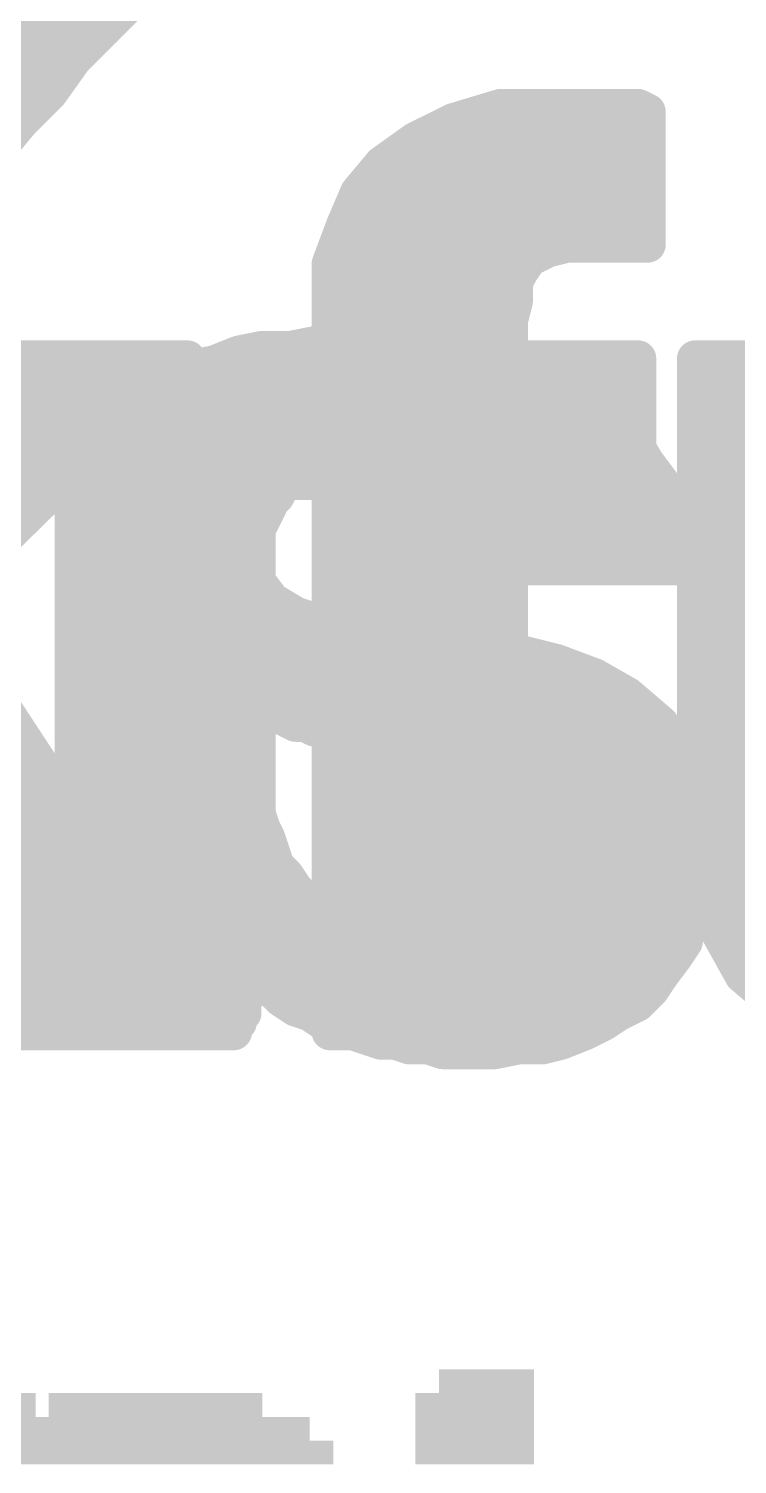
# Model space of a CAD drawing. Extents: x -34 to 73, y -13 to 26.
# Drawn here: x 13.796 to 15.29, y 19.759 to 22.785 of the extents above; entities that cross this region are included whole.
import ezdxf

# ---------------------------------------------------------------- set-up
doc = ezdxf.new("R2010")
doc.units = 0
doc.layers.add('21', color=41, linetype='CONTINUOUS')
doc.layers.add('22', color=40, linetype='CONTINUOUS')

# ---------------------------------------------------------------- blocks, each defined once
blk = doc.blocks.new('RECT')
blk.add_solid([(-0.5, -0.5), (0.5, -0.5), (-0.5, 0.5), (0.5, 0.5)])

msp = doc.modelspace()

# ---------------------------------------------------------------- linework, layer by layer
at = {"layer": '21', "const_width": 0.0762}
for points in [[(13.891, 22.7195), (14.021, 22.8495)], [(13.591, 22.7838), (13.9554, 22.7838)], [(13.841, 22.6495), (13.891, 22.7195)], [(13.591, 22.7076), (13.8825, 22.7076)], [(13.591, 22.6314), (13.823, 22.6314)], [(13.781, 22.5894), (13.841, 22.6495)], [(14.691, 22.5894), (14.791, 22.6195)], [(14.791, 22.6195), (15.081, 22.6195)], [(15.081, 22.6195), (15.101, 22.6095)], [(15.101, 22.6095), (15.101, 22.3295)], [(13.731, 22.5295), (13.781, 22.5894)], [(14.611, 22.5495), (14.691, 22.5894)], [(14.541, 22.4994), (14.611, 22.5495)], [(14.6225, 22.5552), (15.101, 22.5552)], [(14.491, 22.4395), (14.541, 22.4994)], [(14.524, 22.479), (15.101, 22.479)], [(14.461, 22.3695), (14.491, 22.4395)], [(14.4753, 22.4028), (15.101, 22.4028)], [(14.431, 22.2895), (14.461, 22.3695)], [(14.4449, 22.3266), (14.9196, 22.3266)], [(14.931, 22.3295), (14.891, 22.3194)], [(15.101, 22.3295), (14.931, 22.3295)], [(14.851, 22.2995), (14.831, 22.2695)], [(14.891, 22.3194), (14.851, 22.2995)], [(14.431, 22.0894), (14.431, 22.2895)], [(14.831, 22.2695), (14.821, 22.2494)], [(14.431, 22.2504), (14.8215, 22.2504)], [(14.821, 22.2494), (14.821, 22.2095)], [(14.821, 22.2095), (14.811, 22.1695)], [(14.431, 22.1742), (14.8122, 22.1742)], [(14.811, 22.1695), (14.811, 22.0894)], [(14.131, 22.0894), (13.601, 21.5694)], [(13.671, 22.0894), (14.131, 22.0894)], [(14.281, 22.0495), (14.311, 22.0894)], [(14.311, 22.0894), (14.431, 22.0894)], [(14.431, 22.098), (14.811, 22.098)], [(14.811, 22.0894), (15.081, 22.0894)], [(15.081, 22.0894), (15.081, 21.8295)], [(15.201, 21.0894), (15.201, 22.0894)], [(15.201, 22.0894), (15.581, 22.0894)], [(13.606, 22.0218), (14.0621, 22.0218)], [(14.241, 22.0195), (14.281, 22.0495)], [(14.2441, 22.0218), (15.081, 22.0218)], [(15.201, 22.0218), (15.581, 22.0218)], [(14.081, 21.8595), (14.241, 22.0195)], [(13.5328, 21.9456), (13.9844, 21.9456)], [(14.1672, 21.9456), (15.081, 21.9456)], [(15.201, 21.9456), (15.581, 21.9456)], [(13.4596, 21.8694), (13.9067, 21.8694)], [(14.041, 21.8295), (14.081, 21.8595)], [(14.091, 21.8694), (15.081, 21.8694)], [(15.201, 21.8694), (15.581, 21.8694)], [(14.431, 21.8295), (14.041, 21.8295)], [(14.431, 20.6695), (14.431, 21.8295)], [(15.081, 21.8295), (14.811, 21.8295)], [(14.811, 21.8295), (14.811, 20.6695)], [(13.3864, 21.7932), (13.8291, 21.7932)], [(14.431, 21.7932), (14.811, 21.7932)], [(15.201, 21.7932), (15.581, 21.7932)], [(14.431, 21.717), (14.811, 21.717)], [(15.201, 21.717), (15.581, 21.717)], [(14.431, 21.6408), (14.811, 21.6408)], [(15.201, 21.6408), (15.581, 21.6408)], [(13.601, 21.5694), (14.191, 20.6695)], [(14.431, 21.5646), (14.811, 21.5646)], [(15.201, 21.5646), (15.581, 21.5646)], [(14.431, 21.4884), (14.811, 21.4884)], [(15.201, 21.4884), (15.581, 21.4884)], [(14.431, 21.4122), (14.811, 21.4122)], [(15.201, 21.4122), (15.581, 21.4122)], [(14.431, 21.336), (14.811, 21.336)], [(15.201, 21.336), (15.581, 21.336)], [(13.3555, 21.2598), (13.804, 21.2598)], [(14.431, 21.2598), (14.811, 21.2598)], [(15.201, 21.2598), (15.5847, 21.2598)], [(13.4027, 21.1836), (13.8539, 21.1836)], [(14.431, 21.1836), (14.811, 21.1836)], [(15.201, 21.1836), (15.5942, 21.1836)], [(13.4499, 21.1074), (13.9039, 21.1074)], [(14.431, 21.1074), (14.811, 21.1074)], [(15.201, 21.1074), (15.6047, 21.1074)], [(15.221, 20.9794), (15.201, 21.0894)], [(13.4971, 21.0312), (13.9539, 21.0312)], [(14.431, 21.0312), (14.811, 21.0312)], [(15.2116, 21.0312), (15.6397, 21.0312)], [(15.251, 20.8795), (15.221, 20.9794)], [(13.5442, 20.955), (14.0038, 20.955)], [(14.431, 20.955), (14.811, 20.955)], [(15.2283, 20.955), (15.7433, 20.955)], [(13.5914, 20.8788), (14.0538, 20.8788)], [(14.431, 20.8788), (14.811, 20.8788)], [(15.301, 20.7895), (15.251, 20.8795)], [(15.2514, 20.8788), (16.521, 20.8788)], [(13.6386, 20.8026), (14.1037, 20.8026)], [(14.431, 20.8026), (14.811, 20.8026)], [(15.2937, 20.8026), (16.0955, 20.8026)], [(15.371, 20.7294), (15.301, 20.7895)], [(13.6857, 20.7264), (14.1537, 20.7264)], [(14.431, 20.7264), (14.811, 20.7264)], [(14.191, 20.6695), (13.721, 20.6695)], [(14.811, 20.6695), (14.431, 20.6695)]]:
    msp.add_lwpolyline(points, dxfattribs=at)
at = {"layer": '21', "const_width": 0.0381}
for points in [[(13.9554, 22.7647, 1), (13.9554, 22.8028)], [(13.9065, 22.7084, 1), (13.8755, 22.7305)], [(13.8775, 22.7329, 1), (13.9045, 22.706)], [(13.8825, 22.6885, 1), (13.8825, 22.7266)], [(13.8255, 22.6605, 1), (13.8565, 22.6384)], [(13.823, 22.6124, 1), (13.823, 22.6505)], [(13.8545, 22.636, 1), (13.8275, 22.6629)], [(14.791, 22.6385, 1), (14.791, 22.6004)], [(14.7965, 22.6012, 1), (14.7855, 22.6377)], [(15.0895, 22.6365, 1), (15.0725, 22.6024)], [(15.081, 22.6004, 1), (15.081, 22.6385)], [(15.1201, 22.6095, 1), (15.082, 22.6095)], [(15.0925, 22.5924, 1), (15.1095, 22.6265)], [(13.7675, 22.6029, 1), (13.7945, 22.576)], [(13.7956, 22.5773, 1), (13.7664, 22.6016)], [(14.6855, 22.6077, 1), (14.6965, 22.5712)], [(14.6995, 22.5724, 1), (14.6825, 22.6065)], [(14.6025, 22.5665, 1), (14.6195, 22.5324)], [(14.6221, 22.5339, 1), (14.5999, 22.565)], [(14.6225, 22.5743, 1), (14.6225, 22.5362)], [(15.101, 22.5362, 1), (15.101, 22.5743)], [(14.524, 22.4981, 1), (14.524, 22.46)], [(14.5299, 22.515, 1), (14.5521, 22.4839)], [(14.5556, 22.4873, 1), (14.5264, 22.5116)], [(15.101, 22.46, 1), (15.101, 22.4981)], [(14.4764, 22.4516, 1), (14.5056, 22.4273)], [(14.5085, 22.4319, 1), (14.4735, 22.447)], [(14.4753, 22.4219, 1), (14.4753, 22.3838)], [(15.101, 22.3838, 1), (15.101, 22.4219)], [(14.4435, 22.377, 1), (14.4785, 22.3619)], [(14.4788, 22.3628, 1), (14.4432, 22.3761)], [(14.4449, 22.3457, 1), (14.4449, 22.3076)], [(14.931, 22.3485, 1), (14.931, 22.3104)], [(14.9196, 22.3076, 1), (14.9196, 22.3457)], [(14.9356, 22.311, 1), (14.9264, 22.3479)], [(15.101, 22.3104, 1), (15.101, 22.3485)], [(14.8425, 22.3165, 1), (14.8595, 22.2824)], [(14.8669, 22.2889, 1), (14.8351, 22.31)], [(14.8864, 22.3379, 1), (14.8956, 22.301)], [(14.8995, 22.3024, 1), (14.8825, 22.3365)], [(15.082, 22.3295, 1), (15.1201, 22.3295)], [(14.4132, 22.2961, 1), (14.4488, 22.2828)], [(14.4501, 22.2895, 1), (14.412, 22.2895)], [(14.848, 22.2609, 1), (14.814, 22.278)], [(14.431, 22.2695, 1), (14.431, 22.2314)], [(14.8401, 22.2494, 1), (14.802, 22.2494)], [(14.804, 22.258, 1), (14.838, 22.2409)], [(14.8151, 22.28, 1), (14.8469, 22.2589)], [(14.8215, 22.2314, 1), (14.8215, 22.2695)], [(14.8395, 22.2048, 1), (14.8025, 22.2141)], [(14.431, 22.1933, 1), (14.431, 22.1552)], [(14.802, 22.2095, 1), (14.8401, 22.2095)], [(14.8122, 22.1552, 1), (14.8122, 22.1933)], [(14.83, 22.1695, 1), (14.7919, 22.1695)], [(14.7925, 22.1741, 1), (14.8295, 22.1648)], [(14.1443, 22.0759, 1), (14.1177, 22.103)], [(14.131, 22.0704, 1), (14.131, 22.1085)], [(14.311, 22.1085, 1), (14.311, 22.0704)], [(14.3262, 22.078, 1), (14.2958, 22.1009)], [(14.431, 22.1171, 1), (14.431, 22.079)], [(14.431, 22.0704, 1), (14.431, 22.1085)], [(14.811, 22.1085, 1), (14.811, 22.0704)], [(14.811, 22.079, 1), (14.811, 22.1171)], [(15.1001, 22.0894, 1), (15.062, 22.0894)], [(15.081, 22.0704, 1), (15.081, 22.1085)], [(15.201, 22.1085, 1), (15.201, 22.0704)], [(15.2201, 22.0894, 1), (15.182, 22.0894)], [(14.412, 22.0894, 1), (14.4501, 22.0894)], [(14.7919, 22.0894, 1), (14.83, 22.0894)], [(14.0621, 22.0028, 1), (14.0621, 22.0409)], [(14.2441, 22.0409, 1), (14.2441, 22.0028)], [(14.2658, 22.0609, 1), (14.2962, 22.038)], [(14.2924, 22.0342, 1), (14.2696, 22.0647)], [(15.081, 22.0028, 1), (15.081, 22.0409)], [(15.201, 22.0409, 1), (15.201, 22.0028)], [(14.2296, 22.0347, 1), (14.2524, 22.0042)], [(14.2545, 22.006, 1), (14.2275, 22.0329)], [(13.9844, 21.9266, 1), (13.9844, 21.9647)], [(14.1672, 21.9647, 1), (14.1672, 21.9266)], [(15.081, 21.9266, 1), (15.081, 21.9647)], [(15.201, 21.9647, 1), (15.201, 21.9266)], [(13.9067, 21.8504, 1), (13.9067, 21.8885)], [(14.091, 21.8885, 1), (14.091, 21.8504)], [(15.081, 21.8504, 1), (15.081, 21.8885)], [(15.201, 21.8885, 1), (15.201, 21.8504)], [(14.0675, 21.8729, 1), (14.0945, 21.846)], [(14.0924, 21.8442, 1), (14.0696, 21.8747)], [(14.041, 21.8485, 1), (14.041, 21.8104)], [(14.0296, 21.8447, 1), (14.0524, 21.8142)], [(14.4501, 21.8295, 1), (14.412, 21.8295)], [(14.431, 21.8104, 1), (14.431, 21.8485)], [(14.811, 21.8485, 1), (14.811, 21.8104)], [(14.83, 21.8295, 1), (14.7919, 21.8295)], [(15.062, 21.8295, 1), (15.1001, 21.8295)], [(15.081, 21.8104, 1), (15.081, 21.8485)], [(13.8291, 21.7742, 1), (13.8291, 21.8123)], [(14.431, 21.8123, 1), (14.431, 21.7742)], [(14.811, 21.7742, 1), (14.811, 21.8123)], [(15.201, 21.8123, 1), (15.201, 21.7742)], [(14.431, 21.7361, 1), (14.431, 21.698)], [(14.811, 21.698, 1), (14.811, 21.7361)], [(15.201, 21.7361, 1), (15.201, 21.698)], [(14.431, 21.6599, 1), (14.431, 21.6218)], [(14.811, 21.6218, 1), (14.811, 21.6599)], [(15.201, 21.6599, 1), (15.201, 21.6218)], [(14.431, 21.5837, 1), (14.431, 21.5456)], [(14.811, 21.5456, 1), (14.811, 21.5837)], [(15.201, 21.5837, 1), (15.201, 21.5456)], [(14.431, 21.5075, 1), (14.431, 21.4694)], [(14.811, 21.4694, 1), (14.811, 21.5075)], [(15.201, 21.5075, 1), (15.201, 21.4694)], [(14.431, 21.4313, 1), (14.431, 21.3932)], [(14.811, 21.3932, 1), (14.811, 21.4313)], [(15.201, 21.4313, 1), (15.201, 21.3932)], [(14.431, 21.3551, 1), (14.431, 21.317)], [(14.811, 21.317, 1), (14.811, 21.3551)], [(15.201, 21.3551, 1), (15.201, 21.317)], [(13.804, 21.2408, 1), (13.804, 21.2789)], [(14.431, 21.2789, 1), (14.431, 21.2408)], [(14.811, 21.2408, 1), (14.811, 21.2789)], [(15.201, 21.2789, 1), (15.201, 21.2408)], [(13.8539, 21.1646, 1), (13.8539, 21.2027)], [(14.431, 21.2027, 1), (14.431, 21.1646)], [(14.811, 21.1646, 1), (14.811, 21.2027)], [(15.201, 21.2027, 1), (15.201, 21.1646)], [(13.9039, 21.0884, 1), (13.9039, 21.1265)], [(14.431, 21.1265, 1), (14.431, 21.0884)], [(14.811, 21.0884, 1), (14.811, 21.1265)], [(15.201, 21.1265, 1), (15.201, 21.0884)], [(15.2197, 21.0929, 1), (15.1823, 21.086)], [(15.182, 21.0894, 1), (15.2201, 21.0894)], [(13.9539, 21.0122, 1), (13.9539, 21.0503)], [(14.431, 21.0503, 1), (14.431, 21.0122)], [(14.811, 21.0122, 1), (14.811, 21.0503)], [(15.2116, 21.0503, 1), (15.2116, 21.0122)], [(15.2392, 20.9849, 1), (15.2028, 20.974)], [(15.2023, 20.976, 1), (15.2397, 20.9829)], [(14.0038, 20.936, 1), (14.0038, 20.9741)], [(14.431, 20.9741, 1), (14.431, 20.936)], [(14.811, 20.936, 1), (14.811, 20.9741)], [(15.2283, 20.9741, 1), (15.2283, 20.936)], [(14.0538, 20.8598, 1), (14.0538, 20.8979)], [(14.431, 20.8979, 1), (14.431, 20.8598)], [(14.811, 20.8598, 1), (14.811, 20.8979)], [(15.2677, 20.8887, 1), (15.2343, 20.8702)], [(15.2514, 20.8979, 1), (15.2514, 20.8598)], [(15.2328, 20.874, 1), (15.2692, 20.8849)], [(14.1037, 20.7836, 1), (14.1037, 20.8217)], [(14.431, 20.8217, 1), (14.431, 20.7836)], [(14.811, 20.7836, 1), (14.811, 20.8217)], [(15.2937, 20.8217, 1), (15.2937, 20.7836)], [(15.3134, 20.8039, 1), (15.2886, 20.775)], [(15.2843, 20.7802, 1), (15.3177, 20.7987)], [(14.1537, 20.7074, 1), (14.1537, 20.7455)], [(14.431, 20.7455, 1), (14.431, 20.7074)], [(14.811, 20.7074, 1), (14.811, 20.7455)], [(14.1751, 20.659, 1), (14.2069, 20.6799)], [(14.191, 20.6504, 1), (14.191, 20.6885)], [(14.431, 20.6885, 1), (14.431, 20.6504)], [(14.811, 20.6504, 1), (14.811, 20.6885)], [(14.412, 20.6695, 1), (14.4501, 20.6695)], [(14.7919, 20.6695, 1), (14.83, 20.6695)]]:
    msp.add_lwpolyline(points, format="xyb", dxfattribs=at)
at = {"layer": '22', "const_width": 0.0762}
for points in [[(14.399, 22.1195), (14.349, 22.1095)], [(14.629, 22.1195), (14.399, 22.1195)], [(14.679, 22.1095), (14.629, 22.1195)], [(14.239, 22.0995), (14.189, 22.0795)], [(14.2354, 22.098), (14.7434, 22.098)], [(14.289, 22.1095), (14.239, 22.0995)], [(14.349, 22.1095), (14.289, 22.1095)], [(14.739, 22.0995), (14.679, 22.1095)], [(14.799, 22.0795), (14.739, 22.0995)], [(14.139, 22.0694), (14.089, 22.0495)], [(14.189, 22.0795), (14.139, 22.0694)], [(14.849, 22.0694), (14.799, 22.0795)], [(14.899, 22.0495), (14.849, 22.0694)], [(14.089, 22.0495), (13.969, 21.9595)], [(14.0521, 22.0218), (14.9451, 22.0218)], [(14.999, 21.9895), (14.899, 22.0495)], [(15.039, 21.9595), (14.999, 21.9895)], [(13.969, 21.9595), (13.939, 21.9195)], [(13.9586, 21.9456), (15.0494, 21.9456)], [(15.069, 21.9195), (15.039, 21.9595)], [(13.939, 21.9195), (13.919, 21.8795)], [(15.099, 21.8695), (15.069, 21.9195)], [(13.919, 21.8795), (13.899, 21.8295)], [(15.129, 21.8295), (15.099, 21.8695)], [(13.915, 21.8694), (15.099, 21.8694)], [(14.329, 21.8194), (14.389, 21.8495)], [(14.389, 21.8495), (14.409, 21.8495)], [(14.409, 21.8495), (14.429, 21.8595)], [(14.429, 21.8595), (14.609, 21.8595)], [(14.609, 21.8595), (14.709, 21.8095)], [(13.899, 21.8295), (13.889, 21.7795)], [(14.319, 21.7995), (14.329, 21.8194)], [(14.709, 21.8095), (14.749, 21.7695)], [(15.149, 21.7695), (15.129, 21.8295)], [(13.889, 21.7795), (13.889, 20.9094)], [(13.8918, 21.7932), (14.3128, 21.7932)], [(14.279, 21.7294), (14.309, 21.7895)], [(14.309, 21.7895), (14.319, 21.7995)], [(14.7253, 21.7932), (15.1411, 21.7932)], [(14.749, 21.7695), (14.759, 21.7494)], [(14.759, 21.7494), (14.769, 21.7195)], [(15.169, 21.6495), (15.149, 21.7695)], [(14.279, 21.6195), (14.279, 21.7294)], [(14.769, 21.7195), (14.779, 21.6995)], [(13.889, 21.717), (14.279, 21.717)], [(14.7702, 21.717), (15.1577, 21.717)], [(14.779, 21.6995), (14.779, 21.6495)], [(13.889, 21.6408), (14.279, 21.6408)], [(14.779, 21.6495), (15.169, 21.6495)], [(14.309, 21.5795), (14.279, 21.6195)], [(14.359, 21.5495), (14.309, 21.5795)], [(13.889, 21.5646), (14.3338, 21.5646)], [(14.419, 21.5295), (14.359, 21.5495)], [(14.489, 21.5095), (14.419, 21.5295)], [(14.489, 21.5095), (14.439, 21.3095)], [(14.439, 21.3095), (14.489, 21.5095)], [(14.559, 21.4994), (14.489, 21.5095)], [(13.889, 21.4884), (14.4837, 21.4884)], [(14.4837, 21.4884), (14.6585, 21.4884)], [(14.739, 21.4794), (14.559, 21.4994)], [(14.659, 21.2695), (14.739, 21.4794)], [(14.739, 21.4794), (14.659, 21.2695)], [(14.829, 21.4695), (14.739, 21.4794)], [(14.909, 21.4495), (14.829, 21.4695)], [(14.989, 21.4195), (14.909, 21.4495)], [(15.059, 21.3795), (14.989, 21.4195)], [(13.889, 21.4122), (14.4647, 21.4122)], [(14.4647, 21.4122), (14.7134, 21.4122)], [(14.7134, 21.4122), (15.0017, 21.4122)], [(14.279, 21.1295), (14.279, 21.3595)], [(14.279, 21.3595), (14.299, 21.3394)], [(15.129, 21.3194), (15.059, 21.3795)], [(13.889, 21.336), (14.279, 21.336)], [(14.299, 21.3394), (14.319, 21.3394)], [(14.319, 21.3394), (14.359, 21.3194)], [(14.3259, 21.336), (14.4456, 21.336)], [(14.4456, 21.336), (14.6844, 21.336)], [(14.6844, 21.336), (15.1097, 21.336)], [(14.359, 21.3194), (14.379, 21.3194)], [(14.379, 21.3194), (14.399, 21.3095)], [(14.399, 21.3095), (14.439, 21.3095)], [(14.439, 21.3095), (14.459, 21.2995)], [(14.459, 21.2995), (14.479, 21.2995)], [(14.479, 21.2995), (14.509, 21.2895)], [(15.169, 21.2494), (15.129, 21.3194)], [(14.509, 21.2895), (14.549, 21.2895)], [(14.549, 21.2895), (14.579, 21.2795)], [(14.579, 21.2795), (14.619, 21.2795)], [(14.619, 21.2795), (14.639, 21.2695)], [(14.639, 21.2695), (14.659, 21.2695)], [(14.659, 21.2695), (14.689, 21.2595)], [(13.889, 21.2598), (14.279, 21.2598)], [(14.688, 21.2598), (15.1631, 21.2598)], [(14.689, 21.2595), (14.709, 21.2494)], [(14.709, 21.2494), (14.719, 21.2395)], [(14.719, 21.2395), (14.759, 21.2195)], [(15.199, 21.1594), (15.169, 21.2494)], [(14.759, 21.2195), (14.769, 21.2095)], [(14.769, 21.2095), (14.789, 21.1995)], [(13.889, 21.1836), (14.279, 21.1836)], [(14.789, 21.1995), (14.819, 21.1395)], [(14.7969, 21.1836), (15.191, 21.1836)], [(15.219, 21.0495), (15.199, 21.1594)], [(14.289, 21.0995), (14.279, 21.1295)], [(14.819, 21.1395), (14.819, 21.1195)], [(14.819, 21.1195), (14.829, 21.0995)], [(13.889, 21.1074), (14.2864, 21.1074)], [(14.299, 21.0795), (14.289, 21.0995)], [(14.825, 21.1074), (15.2085, 21.1074)], [(14.829, 21.0995), (14.829, 21.0495)], [(14.319, 21.0195), (14.299, 21.0795)], [(13.889, 21.0312), (14.3151, 21.0312)], [(14.829, 21.0495), (14.819, 21.0195)], [(14.8229, 21.0312), (15.2154, 21.0312)], [(15.209, 20.9994), (15.219, 21.0495)], [(14.339, 20.9994), (14.319, 21.0195)], [(14.359, 20.9695), (14.339, 20.9994)], [(14.819, 20.9994), (14.809, 20.9794)], [(14.819, 21.0195), (14.819, 20.9994)], [(15.209, 20.9495), (15.209, 20.9994)], [(14.379, 20.9495), (14.359, 20.9695)], [(14.799, 20.9695), (14.789, 20.9495)], [(14.809, 20.9794), (14.799, 20.9695)], [(13.889, 20.955), (14.3735, 20.955)], [(14.409, 20.9295), (14.379, 20.9495)], [(14.769, 20.9395), (14.759, 20.9295)], [(14.789, 20.9495), (14.769, 20.9395)], [(14.7918, 20.955), (15.209, 20.955)], [(15.189, 20.9094), (15.209, 20.9495)], [(13.889, 20.9094), (13.879, 20.8895)], [(14.449, 20.9195), (14.409, 20.9295)], [(14.489, 20.8995), (14.449, 20.9195)], [(14.699, 20.9094), (14.679, 20.8995)], [(14.719, 20.9094), (14.699, 20.9094)], [(14.759, 20.9295), (14.719, 20.9094)], [(15.179, 20.8595), (15.189, 20.9094)], [(13.879, 20.8895), (13.879, 20.7995)], [(13.879, 20.8788), (15.1829, 20.8788)], [(14.539, 20.8995), (14.489, 20.8995)], [(14.589, 20.8895), (14.539, 20.8995)], [(14.639, 20.8895), (14.589, 20.8895)], [(14.659, 20.8995), (14.639, 20.8895)], [(14.679, 20.8995), (14.659, 20.8995)], [(15.159, 20.8295), (15.179, 20.8595)], [(15.129, 20.7895), (15.159, 20.8295)], [(13.879, 20.7995), (13.869, 20.7795)], [(13.879, 20.8026), (14.259, 20.8026)], [(14.259, 20.7494), (14.259, 20.8095)], [(14.259, 20.8095), (14.279, 20.7795)], [(14.2636, 20.8026), (15.1389, 20.8026)], [(15.109, 20.7595), (15.129, 20.7895)], [(13.869, 20.7595), (13.859, 20.7395)], [(13.869, 20.7795), (13.869, 20.7595)], [(14.279, 20.7795), (14.309, 20.7595)], [(14.309, 20.7595), (14.329, 20.7395)], [(15.079, 20.7294), (15.109, 20.7595)], [(13.859, 20.7395), (13.859, 20.7095)], [(13.859, 20.7264), (14.249, 20.7264)], [(14.249, 20.7395), (14.259, 20.7494)], [(14.249, 20.7095), (14.249, 20.7395)], [(14.329, 20.7395), (14.359, 20.7195)], [(14.3486, 20.7264), (15.0729, 20.7264)], [(15.039, 20.7095), (15.079, 20.7294)], [(13.849, 20.6895), (13.839, 20.6794)], [(13.859, 20.7095), (13.849, 20.6895)], [(14.229, 20.6794), (14.239, 20.6895)], [(14.239, 20.6995), (14.249, 20.7095)], [(14.239, 20.6895), (14.239, 20.6995)], [(14.359, 20.7195), (14.389, 20.7095)], [(14.389, 20.7095), (14.419, 20.6895)], [(14.419, 20.6895), (14.539, 20.6495)], [(14.969, 20.6695), (15.009, 20.6895)], [(15.009, 20.6895), (15.039, 20.7095)], [(13.839, 20.6794), (13.839, 20.6695)], [(13.839, 20.6695), (14.229, 20.6695)], [(14.229, 20.6695), (14.229, 20.6794)], [(14.919, 20.6495), (14.969, 20.6695)], [(14.5368, 20.6502), (14.9209, 20.6502)], [(14.539, 20.6495), (14.569, 20.6495)], [(14.569, 20.6495), (14.599, 20.6395)], [(14.599, 20.6395), (14.639, 20.6395)], [(14.639, 20.6395), (14.669, 20.6295)], [(14.669, 20.6295), (14.779, 20.6295)], [(14.779, 20.6295), (14.829, 20.6395)], [(14.829, 20.6395), (14.879, 20.6395)], [(14.879, 20.6395), (14.919, 20.6495)]]:
    msp.add_lwpolyline(points, dxfattribs=at)
at = {"layer": '22', "const_width": 0.0381}
for points in [[(14.399, 22.1385, 1), (14.399, 22.1004)], [(14.4027, 22.1008, 1), (14.3953, 22.1381)], [(14.6327, 22.1381, 1), (14.6253, 22.1008)], [(14.629, 22.1004, 1), (14.629, 22.1385)], [(14.2354, 22.1171, 1), (14.2354, 22.079)], [(14.2353, 22.1181, 1), (14.2427, 22.0808)], [(14.2461, 22.0818, 1), (14.2319, 22.1171)], [(14.289, 22.1285, 1), (14.289, 22.0904)], [(14.2927, 22.0908, 1), (14.2853, 22.1281)], [(14.3453, 22.1281, 1), (14.3527, 22.0908)], [(14.349, 22.0904, 1), (14.349, 22.1285)], [(14.6821, 22.1282, 1), (14.6759, 22.0907)], [(14.6753, 22.0908, 1), (14.6827, 22.1281)], [(14.745, 22.1175, 1), (14.733, 22.0814)], [(14.7359, 22.0807, 1), (14.7421, 22.1182)], [(14.7434, 22.079, 1), (14.7434, 22.1171)], [(14.1353, 22.0881, 1), (14.1427, 22.0508)], [(14.1461, 22.0518, 1), (14.1319, 22.0871)], [(14.1819, 22.0971, 1), (14.1961, 22.0618)], [(14.1927, 22.0608, 1), (14.1853, 22.0981)], [(14.8027, 22.0981, 1), (14.7953, 22.0608)], [(14.793, 22.0614, 1), (14.805, 22.0975)], [(14.8561, 22.0871, 1), (14.8419, 22.0518)], [(14.8453, 22.0508, 1), (14.8527, 22.0881)], [(14.0521, 22.0409, 1), (14.0521, 22.0028)], [(14.0819, 22.0671, 1), (14.0961, 22.0318)], [(14.1004, 22.0342, 1), (14.0776, 22.0647)], [(14.9088, 22.0658, 1), (14.8892, 22.0331)], [(14.8919, 22.0318, 1), (14.9061, 22.0671)], [(14.9451, 22.0028, 1), (14.9451, 22.0409)], [(15.0104, 22.0047, 1), (14.9876, 21.9742)], [(14.9892, 21.9731, 1), (15.0088, 22.0058)], [(13.9586, 21.9647, 1), (13.9586, 21.9266)], [(13.9576, 21.9747, 1), (13.9804, 21.9442)], [(13.9842, 21.948, 1), (13.9538, 21.9709)], [(15.0542, 21.9709, 1), (15.0238, 21.948)], [(15.0276, 21.9442, 1), (15.0504, 21.9747)], [(15.0494, 21.9266, 1), (15.0494, 21.9647)], [(13.9238, 21.9309, 1), (13.9542, 21.908)], [(13.956, 21.9109, 1), (13.922, 21.928)], [(15.0853, 21.9293, 1), (15.0527, 21.9096)], [(15.0538, 21.908, 1), (15.0842, 21.9309)], [(13.915, 21.8885, 1), (13.915, 21.8504)], [(13.9367, 21.8724, 1), (13.9013, 21.8865)], [(15.1142, 21.8809, 1), (15.0838, 21.858)], [(15.099, 21.8504, 1), (15.099, 21.8885)], [(13.902, 21.888, 1), (13.936, 21.8709)], [(14.389, 21.8685, 1), (14.389, 21.8304)], [(14.3975, 21.8324, 1), (14.3805, 21.8665)], [(14.4005, 21.8665, 1), (14.4175, 21.8324)], [(14.409, 21.8304, 1), (14.409, 21.8685)], [(14.429, 21.8785, 1), (14.429, 21.8404)], [(14.4375, 21.8424, 1), (14.4205, 21.8765)], [(14.6175, 21.8765, 1), (14.6005, 21.8424)], [(14.609, 21.8404, 1), (14.609, 21.8785)], [(15.0827, 21.8596, 1), (15.1153, 21.8793)], [(13.8813, 21.8365, 1), (13.9167, 21.8224)], [(13.9177, 21.8257, 1), (13.8803, 21.8332)], [(14.3205, 21.8365, 1), (14.3375, 21.8024)], [(14.346, 21.8109, 1), (14.312, 21.828)], [(14.7225, 21.8229, 1), (14.6955, 21.796)], [(15.1471, 21.8355, 1), (15.1109, 21.8234)], [(15.1138, 21.818, 1), (15.1442, 21.8409)], [(13.9081, 21.7795, 1), (13.87, 21.7795)], [(13.8918, 21.8123, 1), (13.8918, 21.7742)], [(14.2955, 21.8029, 1), (14.3225, 21.776)], [(14.326, 21.7809, 1), (14.292, 21.798)], [(14.302, 21.808, 1), (14.336, 21.7909)], [(14.3325, 21.786, 1), (14.3055, 21.8129)], [(14.3128, 21.7742, 1), (14.3128, 21.8123)], [(14.7005, 21.7924, 1), (14.7175, 21.8265)], [(14.7253, 21.8123, 1), (14.7253, 21.7742)], [(15.1411, 21.7742, 1), (15.1411, 21.8123)], [(13.8703, 21.7832, 1), (13.9077, 21.7757)], [(14.766, 21.778, 1), (14.732, 21.7609)], [(14.7355, 21.756, 1), (14.7625, 21.7829)], [(14.7771, 21.7555, 1), (14.7409, 21.7434)], [(15.1678, 21.7726, 1), (15.1302, 21.7663)], [(15.1309, 21.7634, 1), (15.1671, 21.7755)], [(14.298, 21.7294, 1), (14.2599, 21.7294)], [(14.262, 21.738, 1), (14.296, 21.7209)], [(14.742, 21.7409, 1), (14.776, 21.758)], [(14.786, 21.728, 1), (14.752, 21.7109)], [(13.889, 21.7361, 1), (13.889, 21.698)], [(14.279, 21.698, 1), (14.279, 21.7361)], [(14.7509, 21.7134, 1), (14.7871, 21.7255)], [(14.7702, 21.7361, 1), (14.7702, 21.698)], [(14.798, 21.6995, 1), (14.7599, 21.6995)], [(14.762, 21.6909, 1), (14.796, 21.708)], [(15.1577, 21.698, 1), (15.1577, 21.7361)], [(13.889, 21.6599, 1), (13.889, 21.6218)], [(14.279, 21.6218, 1), (14.279, 21.6599)], [(14.779, 21.6685, 1), (14.779, 21.6304)], [(14.7599, 21.6495, 1), (14.798, 21.6495)], [(15.1502, 21.6463, 1), (15.1878, 21.6526)], [(15.169, 21.6304, 1), (15.169, 21.6685)], [(14.2942, 21.6309, 1), (14.2638, 21.608)], [(14.2599, 21.6195, 1), (14.298, 21.6195)], [(14.3188, 21.5958, 1), (14.2992, 21.5631)], [(14.2938, 21.568, 1), (14.3242, 21.5909)], [(13.889, 21.5837, 1), (13.889, 21.5456)], [(14.3338, 21.5456, 1), (14.3338, 21.5837)], [(14.365, 21.5675, 1), (14.353, 21.5314)], [(14.3492, 21.5331, 1), (14.3688, 21.5658)], [(14.4242, 21.5478, 1), (14.4138, 21.5111)], [(14.413, 21.5114, 1), (14.425, 21.5475)], [(14.4917, 21.5283, 1), (14.4863, 21.4906)], [(14.5075, 21.5048, 1), (14.4705, 21.5141)], [(14.5075, 21.5048, 1), (14.4705, 21.5141)], [(14.4838, 21.4911, 1), (14.4942, 21.5278)], [(13.889, 21.5075, 1), (13.889, 21.4694)], [(14.4837, 21.5075, 1), (14.4837, 21.4694)], [(14.4837, 21.4694, 1), (14.4837, 21.5075)], [(14.5611, 21.5184, 1), (14.5569, 21.4805)], [(14.5563, 21.4806, 1), (14.5617, 21.5183)], [(14.6585, 21.4694, 1), (14.6585, 21.5075)], [(14.7411, 21.4984, 1), (14.7369, 21.4605)], [(14.7568, 21.4727, 1), (14.7212, 21.4862)], [(14.7568, 21.4727, 1), (14.7212, 21.4862)], [(14.7369, 21.4605, 1), (14.7411, 21.4984)], [(14.8336, 21.4879, 1), (14.8244, 21.451)], [(14.8269, 21.4505, 1), (14.8311, 21.4884)], [(14.9157, 21.4673, 1), (14.9023, 21.4316)], [(14.9044, 21.431, 1), (14.9136, 21.4679)], [(14.9985, 21.436, 1), (14.9795, 21.4029)], [(14.9823, 21.4016, 1), (14.9957, 21.4373)], [(13.889, 21.4313, 1), (13.889, 21.3932)], [(14.4647, 21.4313, 1), (14.4647, 21.3932)], [(14.4647, 21.3932, 1), (14.4647, 21.4313)], [(14.7134, 21.4313, 1), (14.7134, 21.3932)], [(14.7134, 21.3932, 1), (14.7134, 21.4313)], [(15.0017, 21.3932, 1), (15.0017, 21.4313)], [(14.298, 21.3595, 1), (14.2599, 21.3595)], [(14.2925, 21.3729, 1), (14.2655, 21.346)], [(15.0714, 21.3939, 1), (15.0466, 21.365)], [(15.0495, 21.3629, 1), (15.0685, 21.396)], [(13.889, 21.3551, 1), (13.889, 21.317)], [(14.279, 21.317, 1), (14.279, 21.3551)], [(14.299, 21.3585, 1), (14.299, 21.3204)], [(14.2855, 21.326, 1), (14.3125, 21.3529)], [(14.3275, 21.3565, 1), (14.3105, 21.3224)], [(14.3259, 21.3551, 1), (14.3259, 21.317)], [(14.319, 21.3204, 1), (14.319, 21.3585)], [(14.4456, 21.3551, 1), (14.4456, 21.317)], [(14.4456, 21.317, 1), (14.4456, 21.3551)], [(14.6844, 21.3551, 1), (14.6844, 21.317)], [(14.6844, 21.317, 1), (14.6844, 21.3551)], [(15.1097, 21.317, 1), (15.1097, 21.3551)], [(14.359, 21.3385, 1), (14.359, 21.3004)], [(14.3505, 21.3024, 1), (14.3675, 21.3365)], [(14.3875, 21.3365, 1), (14.3705, 21.3024)], [(14.379, 21.3004, 1), (14.379, 21.3385)], [(14.399, 21.3285, 1), (14.399, 21.2904)], [(14.3905, 21.2924, 1), (14.4075, 21.3265)], [(14.4475, 21.3265, 1), (14.4305, 21.2924)], [(14.4205, 21.3141, 1), (14.4575, 21.3048)], [(14.4205, 21.3141, 1), (14.4575, 21.3048)], [(14.439, 21.2904, 1), (14.439, 21.3285)], [(14.459, 21.3185, 1), (14.459, 21.2804)], [(14.4505, 21.2824, 1), (14.4675, 21.3165)], [(14.485, 21.3175, 1), (14.473, 21.2814)], [(14.479, 21.2804, 1), (14.479, 21.3185)], [(15.1455, 21.3289, 1), (15.1125, 21.31)], [(15.1166, 21.305, 1), (15.1414, 21.3339)], [(14.509, 21.3085, 1), (14.509, 21.2704)], [(14.503, 21.2714, 1), (14.515, 21.3075)], [(14.555, 21.3075, 1), (14.543, 21.2714)], [(14.549, 21.2704, 1), (14.549, 21.3085)], [(14.579, 21.2985, 1), (14.579, 21.2604)], [(14.573, 21.2614, 1), (14.585, 21.2975)], [(14.6275, 21.2965, 1), (14.6105, 21.2624)], [(14.619, 21.2604, 1), (14.619, 21.2985)], [(14.639, 21.2885, 1), (14.639, 21.2504)], [(14.6305, 21.2524, 1), (14.6475, 21.2865)], [(14.665, 21.2875, 1), (14.653, 21.2514)], [(14.659, 21.2504, 1), (14.659, 21.2885)], [(13.889, 21.2789, 1), (13.889, 21.2408)], [(14.279, 21.2408, 1), (14.279, 21.2789)], [(14.6412, 21.2762, 1), (14.6768, 21.2627)], [(14.6412, 21.2762, 1), (14.6768, 21.2627)], [(14.688, 21.2789, 1), (14.688, 21.2408)], [(14.6975, 21.2765, 1), (14.6805, 21.2424)], [(14.683, 21.2414, 1), (14.695, 21.2775)], [(14.7225, 21.2629, 1), (14.6955, 21.236)], [(14.7275, 21.2565, 1), (14.7105, 21.2224)], [(14.7005, 21.2324, 1), (14.7175, 21.2665)], [(15.1871, 21.2555, 1), (15.1509, 21.2434)], [(15.1525, 21.24, 1), (15.1855, 21.2589)], [(15.1631, 21.2408, 1), (15.1631, 21.2789)], [(14.7055, 21.226, 1), (14.7325, 21.2529)], [(14.7725, 21.2329, 1), (14.7455, 21.206)], [(14.7775, 21.2265, 1), (14.7605, 21.1924)], [(14.7505, 21.2024, 1), (14.7675, 21.2365)], [(14.7555, 21.196, 1), (14.7825, 21.2229)], [(13.889, 21.2027, 1), (13.889, 21.1646)], [(14.279, 21.1646, 1), (14.279, 21.2027)], [(14.806, 21.208, 1), (14.772, 21.1909)], [(14.7969, 21.2027, 1), (14.7969, 21.1646)], [(14.7805, 21.1824, 1), (14.7975, 21.2165)], [(15.191, 21.1646, 1), (15.191, 21.2027)], [(15.2177, 21.1629, 1), (15.1803, 21.156)], [(15.1809, 21.1534, 1), (15.2171, 21.1655)], [(14.2971, 21.1355, 1), (14.2609, 21.1234)], [(14.836, 21.128, 1), (14.802, 21.1109)], [(14.8381, 21.1395, 1), (14.8, 21.1395)], [(14.802, 21.1309, 1), (14.836, 21.148)], [(13.889, 21.1265, 1), (13.889, 21.0884)], [(14.2599, 21.1295, 1), (14.298, 21.1295)], [(14.306, 21.108, 1), (14.272, 21.0909)], [(14.2709, 21.0934, 1), (14.3071, 21.1055)], [(14.2864, 21.0884, 1), (14.2864, 21.1265)], [(14.8, 21.1195, 1), (14.8381, 21.1195)], [(14.825, 21.1265, 1), (14.825, 21.0884)], [(14.8481, 21.0995, 1), (14.81, 21.0995)], [(14.812, 21.0909, 1), (14.846, 21.108)], [(15.2085, 21.0884, 1), (15.2085, 21.1265)], [(14.3171, 21.0855, 1), (14.2809, 21.0734)], [(14.282, 21.0709, 1), (14.316, 21.088)], [(13.889, 21.0503, 1), (13.889, 21.0122)], [(14.3151, 21.0122, 1), (14.3151, 21.0503)], [(14.8229, 21.0503, 1), (14.8229, 21.0122)], [(14.81, 21.0495, 1), (14.8481, 21.0495)], [(14.8471, 21.0434, 1), (14.8109, 21.0555)], [(15.2377, 21.0457, 1), (15.2003, 21.0532)], [(15.2003, 21.046, 1), (15.2377, 21.0529)], [(15.2154, 21.0122, 1), (15.2154, 21.0503)], [(14.3325, 21.0329, 1), (14.3055, 21.006)], [(14.3009, 21.0134, 1), (14.3371, 21.0255)], [(14.3549, 21.01, 1), (14.3231, 20.9889)], [(14.3255, 20.986, 1), (14.3525, 21.0129)], [(14.8009, 21.0255, 1), (14.8371, 21.0134)], [(14.8381, 21.0195, 1), (14.8, 21.0195)], [(14.836, 20.9909, 1), (14.802, 21.008)], [(15.2281, 20.9994, 1), (15.19, 20.9994)], [(14.3725, 20.9829, 1), (14.3455, 20.956)], [(14.7855, 20.9829, 1), (14.8125, 20.956)], [(14.816, 20.9609, 1), (14.782, 20.978)], [(14.792, 20.988, 1), (14.826, 20.9709)], [(14.8225, 20.966, 1), (14.7955, 20.9929)], [(14.8, 20.9994, 1), (14.8381, 20.9994)], [(15.1903, 21.0032, 1), (15.2277, 20.9957)], [(13.889, 20.9741, 1), (13.889, 20.936)], [(14.3431, 20.9589, 1), (14.3749, 20.98)], [(14.3896, 20.9653, 1), (14.3684, 20.9336)], [(14.3655, 20.936, 1), (14.3925, 20.9629)], [(14.3735, 20.936, 1), (14.3735, 20.9741)], [(14.7605, 20.9565, 1), (14.7775, 20.9224)], [(14.7825, 20.926, 1), (14.7555, 20.9529)], [(14.772, 20.958, 1), (14.806, 20.9409)], [(14.7918, 20.9741, 1), (14.7918, 20.936)], [(14.7975, 20.9324, 1), (14.7805, 20.9665)], [(15.226, 20.9409, 1), (15.192, 20.958)], [(15.209, 20.936, 1), (15.209, 20.9741)], [(13.906, 20.9009, 1), (13.872, 20.918)], [(14.4136, 20.9479, 1), (14.4044, 20.911)], [(14.3984, 20.9136, 1), (14.4196, 20.9453)], [(14.4575, 20.9365, 1), (14.4405, 20.9024)], [(14.4444, 20.901, 1), (14.4536, 20.9379)], [(14.699, 20.9285, 1), (14.699, 20.8904)], [(14.7075, 20.8924, 1), (14.6905, 20.9265)], [(14.7105, 20.9265, 1), (14.7275, 20.8924)], [(14.719, 20.8904, 1), (14.719, 20.9285)], [(14.7455, 20.9429, 1), (14.7725, 20.916)], [(14.7675, 20.9124, 1), (14.7505, 20.9465)], [(15.2077, 20.9057, 1), (15.1703, 20.9132)], [(15.19, 20.9495, 1), (15.2281, 20.9495)], [(13.8981, 20.8895, 1), (13.86, 20.8895)], [(13.862, 20.898, 1), (13.896, 20.8809)], [(13.879, 20.8979, 1), (13.879, 20.8598)], [(13.87, 20.9094, 1), (13.9081, 20.9094)], [(14.489, 20.9185, 1), (14.489, 20.8804)], [(14.4805, 20.8824, 1), (14.4975, 20.9165)], [(14.5427, 20.9181, 1), (14.5353, 20.8808)], [(14.539, 20.8804, 1), (14.539, 20.9185)], [(14.589, 20.9085, 1), (14.589, 20.8704)], [(14.5853, 20.8708, 1), (14.5927, 20.9081)], [(14.6305, 20.9065, 1), (14.6475, 20.8724)], [(14.639, 20.8704, 1), (14.639, 20.9085)], [(14.659, 20.9185, 1), (14.659, 20.8804)], [(14.6675, 20.8824, 1), (14.6505, 20.9165)], [(14.6705, 20.9165, 1), (14.6875, 20.8824)], [(14.679, 20.8804, 1), (14.679, 20.9185)], [(15.172, 20.918, 1), (15.206, 20.9009)], [(15.1829, 20.8598, 1), (15.1829, 20.8979)], [(15.1603, 20.8632, 1), (15.1977, 20.8557)], [(15.1949, 20.8489, 1), (15.1631, 20.87)], [(15.1431, 20.84, 1), (15.1749, 20.8189)], [(15.1742, 20.818, 1), (15.1438, 20.8409)], [(13.879, 20.8217, 1), (13.879, 20.7836)], [(13.86, 20.7995, 1), (13.8981, 20.7995)], [(13.896, 20.7909, 1), (13.862, 20.808)], [(14.2749, 20.82, 1), (14.2431, 20.7989)], [(14.2781, 20.8095, 1), (14.24, 20.8095)], [(14.2636, 20.8217, 1), (14.2636, 20.7836)], [(14.259, 20.7836, 1), (14.259, 20.8217)], [(15.1138, 20.8009, 1), (15.1442, 20.778)], [(15.1449, 20.7789, 1), (15.1131, 20.8)], [(15.1389, 20.7836, 1), (15.1389, 20.8217)], [(13.8881, 20.7795, 1), (13.85, 20.7795)], [(13.852, 20.788, 1), (13.886, 20.7709)], [(13.886, 20.7509, 1), (13.852, 20.768)], [(14.2896, 20.7953, 1), (14.2684, 20.7636)], [(14.2631, 20.7689, 1), (14.2949, 20.79)], [(14.3225, 20.7729, 1), (14.2955, 20.746)], [(14.2984, 20.7436, 1), (14.3196, 20.7753)], [(15.0931, 20.77, 1), (15.1249, 20.7489)], [(15.1225, 20.746, 1), (15.0955, 20.7729)], [(13.878, 20.7395, 1), (13.8399, 20.7395)], [(13.842, 20.748, 1), (13.876, 20.7309)], [(13.859, 20.7455, 1), (13.859, 20.7074)], [(13.85, 20.7595, 1), (13.8881, 20.7595)], [(14.2355, 20.7529, 1), (14.2625, 20.726)], [(14.2681, 20.7395, 1), (14.23, 20.7395)], [(14.24, 20.7494, 1), (14.2781, 20.7494)], [(14.2725, 20.736, 1), (14.2455, 20.7629)], [(14.249, 20.7074, 1), (14.249, 20.7455)], [(14.3396, 20.7553, 1), (14.3184, 20.7236)], [(14.3155, 20.726, 1), (14.3425, 20.7529)], [(14.3486, 20.7455, 1), (14.3486, 20.7074)], [(15.0655, 20.7429, 1), (15.0925, 20.716)], [(15.0875, 20.7124, 1), (15.0705, 20.7465)], [(15.0729, 20.7074, 1), (15.0729, 20.7455)], [(13.8625, 20.676, 1), (13.8355, 20.7029)], [(13.8399, 20.7095, 1), (13.878, 20.7095)], [(13.876, 20.7009, 1), (13.842, 20.718)], [(14.2255, 20.7129, 1), (14.2525, 20.686)], [(14.2581, 20.6995, 1), (14.22, 20.6995)], [(14.2525, 20.676, 1), (14.2255, 20.7029)], [(14.23, 20.7095, 1), (14.2681, 20.7095)], [(14.2625, 20.696, 1), (14.2355, 20.7229)], [(14.365, 20.7375, 1), (14.353, 20.7014)], [(14.3484, 20.7036, 1), (14.3696, 20.7353)], [(14.3996, 20.7253, 1), (14.3784, 20.6936)], [(14.383, 20.6914, 1), (14.395, 20.7275)], [(14.425, 20.7075, 1), (14.413, 20.6714)], [(15.0175, 20.6724, 1), (15.0005, 20.7065)], [(15.0305, 20.7265, 1), (15.0475, 20.6924)], [(15.0496, 20.6936, 1), (15.0284, 20.7253)], [(13.8255, 20.6929, 1), (13.8525, 20.666)], [(13.839, 20.6885, 1), (13.839, 20.6504)], [(13.8581, 20.6794, 1), (13.82, 20.6794)], [(13.832, 20.698, 1), (13.866, 20.6809)], [(14.2155, 20.6929, 1), (14.2425, 20.666)], [(14.2481, 20.6794, 1), (14.21, 20.6794)], [(14.22, 20.6895, 1), (14.2581, 20.6895)], [(14.229, 20.6504, 1), (14.229, 20.6885)], [(14.4084, 20.6736, 1), (14.4296, 20.7053)], [(14.9605, 20.6865, 1), (14.9775, 20.6524)], [(14.9761, 20.6518, 1), (14.9619, 20.6871)], [(14.9984, 20.7053, 1), (15.0196, 20.6736)], [(13.82, 20.6695, 1), (13.8581, 20.6695)], [(14.21, 20.6695, 1), (14.2481, 20.6695)], [(14.5368, 20.6693, 1), (14.5368, 20.6312)], [(14.539, 20.6685, 1), (14.539, 20.6304)], [(14.533, 20.6314, 1), (14.545, 20.6675)], [(14.575, 20.6675, 1), (14.563, 20.6314)], [(14.569, 20.6304, 1), (14.569, 20.6685)], [(14.599, 20.6585, 1), (14.599, 20.6204)], [(14.593, 20.6214, 1), (14.605, 20.6575)], [(14.645, 20.6575, 1), (14.633, 20.6214)], [(14.639, 20.6204, 1), (14.639, 20.6585)], [(14.669, 20.6485, 1), (14.669, 20.6104)], [(14.7753, 20.6481, 1), (14.7827, 20.6108)], [(14.779, 20.6104, 1), (14.779, 20.6485)], [(14.829, 20.6585, 1), (14.829, 20.6204)], [(14.8327, 20.6208, 1), (14.8253, 20.6581)], [(14.8744, 20.6579, 1), (14.8836, 20.621)], [(14.879, 20.6204, 1), (14.879, 20.6585)], [(14.9119, 20.6671, 1), (14.9261, 20.6318)], [(14.9236, 20.631, 1), (14.9144, 20.6679)], [(14.9209, 20.6312, 1), (14.9209, 20.6693)], [(14.663, 20.6114, 1), (14.675, 20.6475)]]:
    msp.add_lwpolyline(points, format="xyb", dxfattribs=at)

# ---------------------------------------------------------------- block references
at = {"layer": '21', "yscale": 0.05}
for p, xscale in [((14.0638, 19.8836), 0.45), ((14.0638, 19.8336), 0.65), ((14.0638, 19.7836), 0.75)]:
    msp.add_blockref('RECT', p, dxfattribs=dict(at, xscale=xscale))
at = {"layer": '22', "yscale": 0.05, "rotation": 180}
for p, xscale in [((14.7612, 19.9336), 0.2), ((13.6862, 19.8836), 0.25), ((14.7362, 19.8836), 0.25), ((13.6862, 19.8336), 0.25), ((14.7362, 19.8336), 0.25), ((13.6862, 19.7836), 0.25), ((14.7362, 19.7836), 0.25)]:
    msp.add_blockref('RECT', p, dxfattribs=dict(at, xscale=xscale))

doc.saveas('drawing.dxf')
